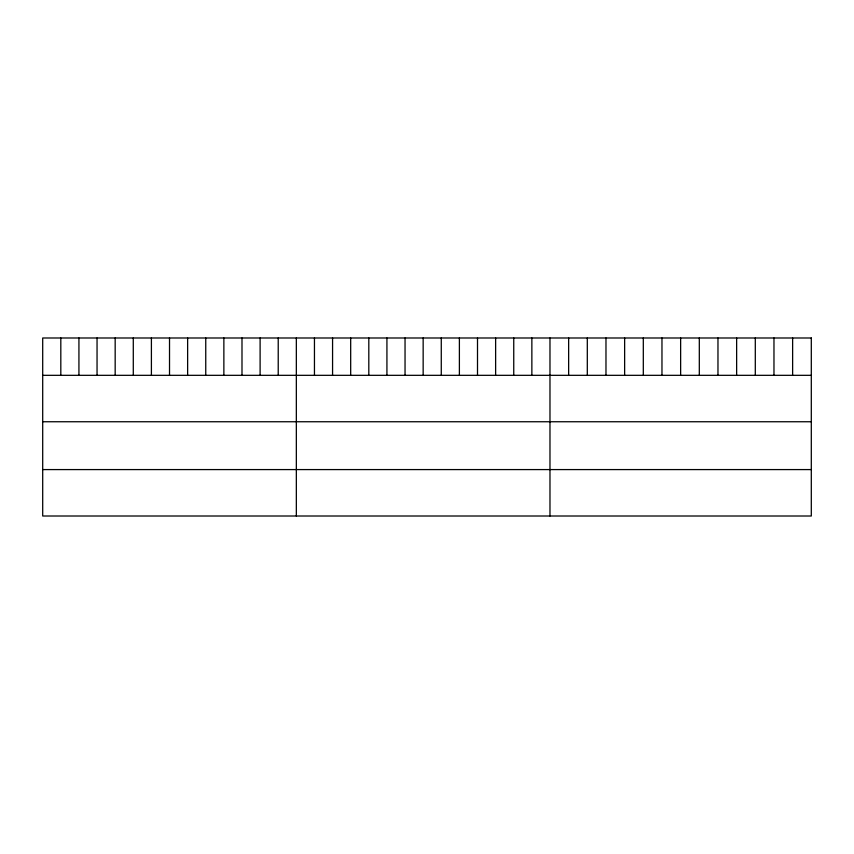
<?xml version="1.0" encoding="UTF-8"?>
<svg xmlns="http://www.w3.org/2000/svg" width="854" height="854" viewBox="0 0 854 854"><rect width="100%" height="100%" fill="white"/><g stroke="black" fill="none" stroke-linecap="round" stroke-linejoin="round"><path stroke-width="1.28" d="M42.7 375.322L811.3 375.322M42.7 421.748L811.3 421.748M42.7 469.583L811.3 469.583M792.629 337.992L792.629 375.322M773.97 337.992L773.97 375.322M755.299 337.992L755.299 375.322M736.639 337.992L736.639 375.322M717.968 337.992L717.968 375.322M699.309 337.992L699.309 375.322M680.638 337.992L680.638 375.322M661.967 337.992L661.967 375.322M643.308 337.992L643.308 375.322M624.637 337.992L624.637 375.322M605.977 337.992L605.977 375.322M587.306 337.992L587.306 375.322M568.647 337.992L568.647 375.322M549.976 337.992L549.976 516.008M531.861 337.992L531.861 375.322M513.745 337.992L513.745 375.322M495.63 337.992L495.63 375.322M477.503 337.992L477.503 375.322M459.388 337.992L459.388 375.322M441.272 337.992L441.272 375.322M423.157 337.992L423.157 375.322M405.042 337.992L405.042 375.322M386.926 337.992L386.926 375.322M368.811 337.992L368.811 375.322M350.684 337.992L350.684 375.322M332.569 337.992L332.569 375.322M314.453 337.992L314.453 375.322M296.338 337.992L296.338 516.008M278.223 337.992L278.223 375.322M260.107 337.992L260.107 375.322M241.992 337.992L241.992 375.322M223.865 337.992L223.865 375.322M205.75 337.992L205.75 375.322M187.634 337.992L187.634 375.322M169.519 337.992L169.519 375.322M151.404 337.992L151.404 375.322M133.288 337.992L133.288 375.322M115.173 337.992L115.173 375.322M97.046 337.992L97.046 375.322M78.931 337.992L78.931 375.322M60.815 337.992L60.815 375.322M811.3 337.992L42.7 337.992L42.7 516.008L811.3 516.008L811.3 337.992"/></g></svg>
